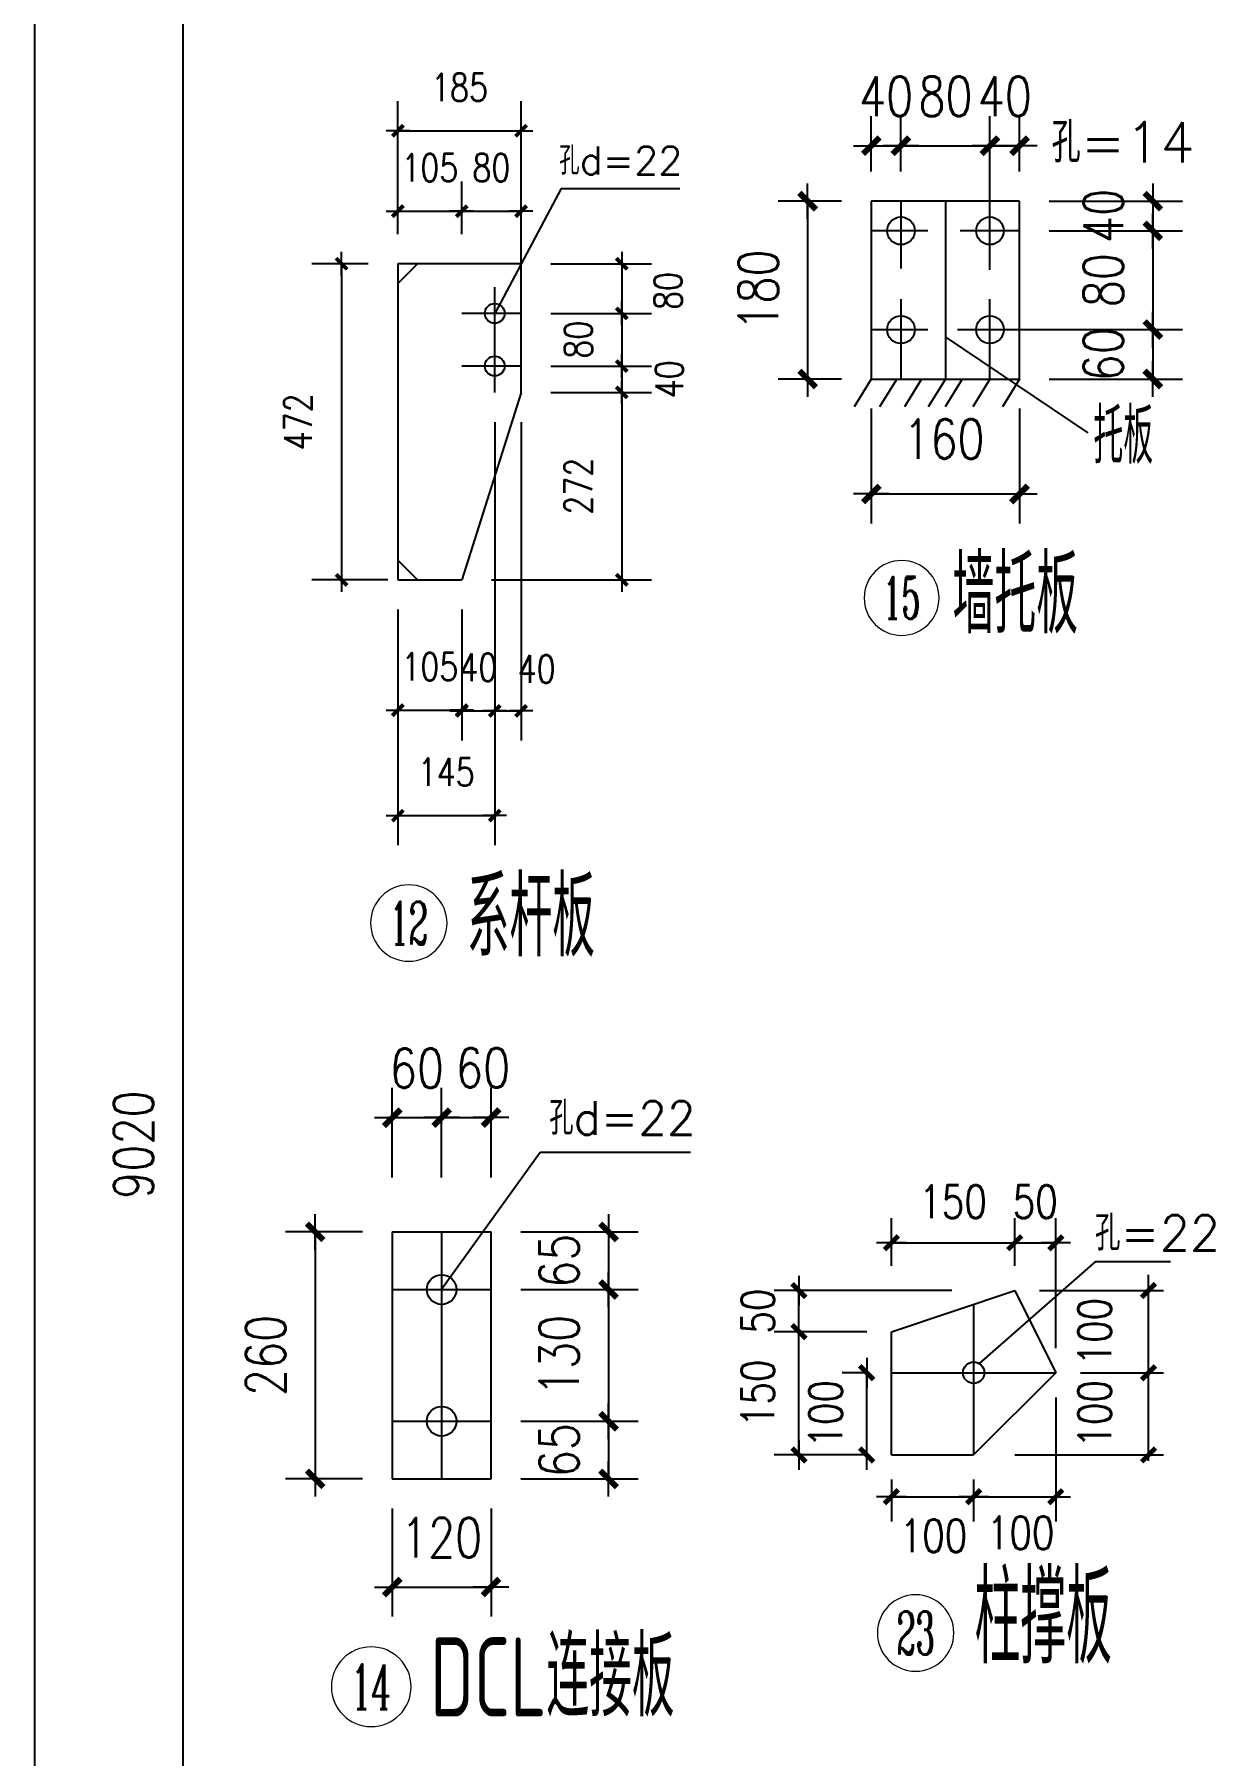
# Model space of a CAD drawing. Header units: millimetres. Extents: x 1471994 to 4527627, y -5186613 to -1927582.
# Drawn here: x 1486912 to 1490497, y -1990805 to -1985578 of the extents above; entities that cross this region are included whole.
import ezdxf
from ezdxf.enums import TextEntityAlignment as Align

# ---------------------------------------------------------------- set-up
doc = ezdxf.new("R2010")
doc.units = ezdxf.units.MM
doc.header["$LTSCALE"] = 1000
doc.header["$PDMODE"] = 34
doc.linetypes.add('CENTER', pattern=[50.8, 31.75, -6.35, 6.35, -6.35])
doc.layers.add('轴线层', color=1, linetype='CENTER', lineweight=15)
doc.layers.add('钢架', color=7, linetype='Continuous', lineweight=25)
doc.styles.add('COMPLEX', font='COMPLEX')
doc.styles.add('DIM_FONT', font='simplex.shx', dxfattribs={"width": 0.8, "bigfont": 'hztxt.shx'})
doc.styles.add('hz', font='gbenor.shx', dxfattribs={"width": 0.75, "height": 100, "bigfont": 'gbcbig.shx'})
doc.styles.get("Standard").update_dxf_attribs({"font": 'txt', "bigfont": 'gbcbig.shx'})
doc.dimstyles.new('WGH(1)', dxfattribs={"dimscale": 1.2, "dimtxt": 100, "dimasz": 0.5, "dimexe": 75, "dimexo": 75, "dimgap": 75, "dimtad": 1, "dimdec": 0, "dimzin": 0, "dimdsep": 46, "dimtxsty": 'DIM_FONT', "dimblk1": '_DIMX', "dimblk2": '_DIMX', "dimsah": 1, "dimcen": 0.09, "dimclrd": 3, "dimclre": 3, "dimclrt": 7, "dimadec": 0, "dimazin": 0, "dimtfac": 1, "dimtdec": 0, "dimtix": 1, "dimtmove": 2, "dimatfit": 3, "dimldrblk": '_DIMX', "dimfxl": 1, "dimtolj": 1, "dimtzin": 0, "dimarcsym": 0})
doc.dimstyles.new('WGH(2)', dxfattribs={"dimscale": 1.2, "dimtxt": 100, "dimasz": 0.5, "dimexe": 75, "dimexo": 75, "dimgap": 75, "dimtad": 1, "dimdec": 0, "dimlfac": 0.5, "dimzin": 0, "dimdsep": 46, "dimtxsty": 'DIM_FONT', "dimblk1": '_DIMX', "dimblk2": '_DIMX', "dimsah": 1, "dimcen": 0.09, "dimclrd": 3, "dimclre": 3, "dimclrt": 7, "dimadec": 0, "dimazin": 0, "dimtfac": 1, "dimtdec": 0, "dimtix": 1, "dimtmove": 2, "dimatfit": 3, "dimldrblk": '_DIMX', "dimfxl": 1, "dimtolj": 1, "dimtzin": 0, "dimarcsym": 0})
doc.dimstyles.new('WGH(3)', dxfattribs={"dimscale": 1.2, "dimtxt": 100, "dimasz": 0.3, "dimexe": 75, "dimexo": 75, "dimgap": 75, "dimtad": 1, "dimdec": 0, "dimlfac": 0.333333, "dimzin": 0, "dimdsep": 46, "dimtxsty": 'DIM_FONT', "dimblk1": '_DIMX', "dimblk2": '_DIMX', "dimsah": 1, "dimcen": 0.09, "dimclrd": 3, "dimclre": 3, "dimclrt": 7, "dimazin": 0, "dimtfac": 1, "dimtdec": 0, "dimtix": 1, "dimtmove": 2, "dimatfit": 3, "dimldrblk": '_DIMX', "dimfxl": 1, "dimtolj": 1, "dimtzin": 0, "dimarcsym": 0})

# ---------------------------------------------------------------- blocks, each defined once
blk = doc.blocks.new('_DIMX')
blk.add_line((-150, 0), (150, 0))
at = {"const_width": 50}
blk.add_lwpolyline([(-70, -70), (70, 70)], dxfattribs=at)
blk = doc.blocks.new('*D1309')
at = {"color": 3, "lineweight": -2}
for p, q in [((1487001.9, -1984439.5), (1487452.7, -1984439.5)), ((1487362.7, -1984440.1), (1487362.7, -1993459.3)), ((1487001.9, -1993459.9), (1487452.7, -1993459.9))]:
    blk.add_line(p, q, dxfattribs=at)
at = {"layer": 'Defpoints', "color": 0}
for p in [(1486911.9, -1984439.5), (1486911.9, -1993459.9), (1487362.7, -1993459.9)]:
    blk.add_point(p, dxfattribs=at)
at = {"color": 3, "lineweight": -2, "xscale": 0.6, "yscale": 0.6, "zscale": 0.6}
for p, rotation in [((1487362.7, -1984439.5), 90), ((1487362.7, -1993459.9), 270)]:
    blk.add_blockref('_DIMX', p, dxfattribs=dict(at, rotation=rotation))
at = {"color": 7, "insert": (1487212.7, -1988949.7), "char_height": 120, "attachment_point": 5, "rotation": 90, "style": 'DIM_FONT'}
blk.add_mtext('\\A1;9020', dxfattribs=at)
blk = doc.blocks.new('轴线标号')
at = {"lineweight": 13}
blk.add_circle((0, 0), 0.5, dxfattribs=at)
at = {"layer": '钢架', "lineweight": 13, "style": 'COMPLEX', "width": 1.041667}
blk.add_attdef('A', text='', height=0.56, dxfattribs=at).set_placement((-0.25, -0.28), (0.25, -0.28), align=Align.FIT)
blk = doc.blocks.new('*D1334')
at = {"color": 3, "lineweight": -2}
for p, q in [((1489362.4, -1986084.8), (1489169.2, -1986084.8)), ((1489259.2, -1986085.1), (1489259.2, -1986624.4)), ((1489362.4, -1986624.8), (1489169.2, -1986624.8))]:
    blk.add_line(p, q, dxfattribs=at)
at = {"layer": 'Defpoints', "color": 0}
for p in [(1489452.4, -1986084.8), (1489259.2, -1986624.8), (1489452.4, -1986624.8)]:
    blk.add_point(p, dxfattribs=at)
at = {"color": 3, "lineweight": -2, "xscale": 0.36, "yscale": 0.36, "zscale": 0.36}
for p, rotation in [((1489259.2, -1986084.8), 90), ((1489259.2, -1986624.8), 270)]:
    blk.add_blockref('_DIMX', p, dxfattribs=dict(at, rotation=rotation))
at = {"color": 7, "insert": (1489109.2, -1986354.8), "char_height": 120, "attachment_point": 5, "rotation": 90, "style": 'DIM_FONT'}
blk.add_mtext('\\A1;180', dxfattribs=at)
blk = doc.blocks.new('*D1335')
at = {"color": 3, "lineweight": -2}
for p, q in [((1489992.4, -1986084.8), (1490397, -1986084.8)), ((1490307, -1986084.4), (1490307, -1986084.1)), ((1490307, -1986084.8), (1490307, -1986174.8)), ((1489992.4, -1986174.8), (1490397, -1986174.8)), ((1490307, -1986175.1), (1490307, -1986175.5))]:
    blk.add_line(p, q, dxfattribs=at)
at = {"layer": 'Defpoints', "color": 0}
for p in [(1489902.4, -1986084.8), (1489902.4, -1986174.8), (1490307, -1986174.8)]:
    blk.add_point(p, dxfattribs=at)
at = {"color": 3, "lineweight": -2, "xscale": 0.36, "yscale": 0.36, "zscale": 0.36}
for p, rotation in [((1490307, -1986084.8), 270), ((1490307, -1986174.8), 90)]:
    blk.add_blockref('_DIMX', p, dxfattribs=dict(at, rotation=rotation))
at = {"color": 7, "insert": (1490157, -1986129.8), "char_height": 120, "attachment_point": 5, "rotation": 90, "style": 'DIM_FONT'}
blk.add_mtext('\\A1;40', dxfattribs=at)
blk = doc.blocks.new('*D1336')
at = {"color": 3, "lineweight": -2}
for p, q in [((1489992.4, -1986174.8), (1490397, -1986174.8)), ((1490307, -1986174.4), (1490307, -1986174.1)), ((1490307, -1986174.8), (1490307, -1986474.8)), ((1489714.3, -1986474.8), (1490397, -1986474.8)), ((1490307, -1986475.1), (1490307, -1986475.5))]:
    blk.add_line(p, q, dxfattribs=at)
at = {"layer": 'Defpoints', "color": 0}
for p in [(1489902.4, -1986174.8), (1489624.3, -1986474.8), (1490307, -1986474.8)]:
    blk.add_point(p, dxfattribs=at)
at = {"color": 3, "lineweight": -2, "xscale": 0.36, "yscale": 0.36, "zscale": 0.36}
for p, rotation in [((1490307, -1986174.8), 270), ((1490307, -1986474.8), 90)]:
    blk.add_blockref('_DIMX', p, dxfattribs=dict(at, rotation=rotation))
at = {"color": 7, "insert": (1490157, -1986324.8), "char_height": 120, "attachment_point": 5, "rotation": 90, "style": 'DIM_FONT'}
blk.add_mtext('\\A1;80', dxfattribs=at)
blk = doc.blocks.new('*D1337')
at = {"color": 3, "lineweight": -2}
for p, q in [((1489714.3, -1986474.8), (1490397, -1986474.8)), ((1490307, -1986474.4), (1490307, -1986474.1)), ((1490307, -1986474.8), (1490307, -1986624.8)), ((1489992.4, -1986624.8), (1490397, -1986624.8)), ((1490307, -1986625.1), (1490307, -1986625.5))]:
    blk.add_line(p, q, dxfattribs=at)
at = {"layer": 'Defpoints', "color": 0}
for p in [(1489624.3, -1986474.8), (1489902.4, -1986624.8), (1490307, -1986624.8)]:
    blk.add_point(p, dxfattribs=at)
at = {"color": 3, "lineweight": -2, "xscale": 0.36, "yscale": 0.36, "zscale": 0.36}
for p, rotation in [((1490307, -1986474.8), 270), ((1490307, -1986624.8), 90)]:
    blk.add_blockref('_DIMX', p, dxfattribs=dict(at, rotation=rotation))
at = {"color": 7, "insert": (1490157, -1986549.8), "char_height": 120, "attachment_point": 5, "rotation": 90, "style": 'DIM_FONT'}
blk.add_mtext('\\A1;60', dxfattribs=at)
blk = doc.blocks.new('*D1338')
at = {"color": 3, "lineweight": -2}
for p, q in [((1489452.4, -1985994.8), (1489452.4, -1985826.3)), ((1489542.4, -1985994.8), (1489542.4, -1985826.3)), ((1489452.1, -1985916.3), (1489451.7, -1985916.3)), ((1489452.4, -1985916.3), (1489542.4, -1985916.3)), ((1489542.8, -1985916.3), (1489543.1, -1985916.3))]:
    blk.add_line(p, q, dxfattribs=at)
at = {"layer": 'Defpoints', "color": 0}
for p in [(1489542.4, -1985916.3), (1489452.4, -1986084.8), (1489542.4, -1986084.8)]:
    blk.add_point(p, dxfattribs=at)
at = {"color": 3, "lineweight": -2, "xscale": 0.36, "yscale": 0.36, "zscale": 0.36}
blk.add_blockref('_DIMX', (1489452.4, -1985916.3), dxfattribs=at)
at = {"color": 3, "lineweight": -2, "xscale": 0.36, "yscale": 0.36, "zscale": 0.36, "rotation": 180}
blk.add_blockref('_DIMX', (1489542.4, -1985916.3), dxfattribs=at)
at = {"color": 7, "insert": (1489497.4, -1985766.3), "char_height": 120, "attachment_point": 5, "style": 'DIM_FONT'}
blk.add_mtext('\\A1;40', dxfattribs=at)
blk = doc.blocks.new('*D1339')
at = {"color": 3, "lineweight": -2}
for p, q in [((1489542.4, -1985994.8), (1489542.4, -1985826.3)), ((1489812.4, -1986292.8), (1489812.4, -1985826.3)), ((1489542.1, -1985916.3), (1489541.7, -1985916.3)), ((1489542.4, -1985916.3), (1489812.4, -1985916.3)), ((1489812.8, -1985916.3), (1489813.1, -1985916.3))]:
    blk.add_line(p, q, dxfattribs=at)
at = {"layer": 'Defpoints', "color": 0}
for p in [(1489812.4, -1985916.3), (1489542.4, -1986084.8), (1489812.4, -1986382.8)]:
    blk.add_point(p, dxfattribs=at)
at = {"color": 3, "lineweight": -2, "xscale": 0.36, "yscale": 0.36, "zscale": 0.36}
blk.add_blockref('_DIMX', (1489542.4, -1985916.3), dxfattribs=at)
at = {"color": 3, "lineweight": -2, "xscale": 0.36, "yscale": 0.36, "zscale": 0.36, "rotation": 180}
blk.add_blockref('_DIMX', (1489812.4, -1985916.3), dxfattribs=at)
at = {"color": 7, "insert": (1489677.4, -1985766.3), "char_height": 120, "attachment_point": 5, "style": 'DIM_FONT'}
blk.add_mtext('\\A1;80', dxfattribs=at)
blk = doc.blocks.new('*D1340')
at = {"color": 3, "lineweight": -2}
for p, q in [((1489812.4, -1986292.8), (1489812.4, -1985826.3)), ((1489902.4, -1985994.8), (1489902.4, -1985826.3)), ((1489812.1, -1985916.3), (1489811.7, -1985916.3)), ((1489812.4, -1985916.3), (1489902.4, -1985916.3)), ((1489902.8, -1985916.3), (1489903.1, -1985916.3))]:
    blk.add_line(p, q, dxfattribs=at)
at = {"layer": 'Defpoints', "color": 0}
for p in [(1489902.4, -1985916.3), (1489902.4, -1986084.8), (1489812.4, -1986382.8)]:
    blk.add_point(p, dxfattribs=at)
at = {"color": 3, "lineweight": -2, "xscale": 0.36, "yscale": 0.36, "zscale": 0.36}
blk.add_blockref('_DIMX', (1489812.4, -1985916.3), dxfattribs=at)
at = {"color": 3, "lineweight": -2, "xscale": 0.36, "yscale": 0.36, "zscale": 0.36, "rotation": 180}
blk.add_blockref('_DIMX', (1489902.4, -1985916.3), dxfattribs=at)
at = {"color": 7, "insert": (1489857.4, -1985766.3), "char_height": 120, "attachment_point": 5, "style": 'DIM_FONT'}
blk.add_mtext('\\A1;40', dxfattribs=at)
blk = doc.blocks.new('*D1273')
at = {"color": 3, "lineweight": -2}
for p, q in [((1489452.4, -1986714.8), (1489452.4, -1987063.9)), ((1489902.4, -1986714.8), (1489902.4, -1987063.9)), ((1489452.8, -1986973.9), (1489902.1, -1986973.9))]:
    blk.add_line(p, q, dxfattribs=at)
at = {"layer": 'Defpoints', "color": 0}
for p in [(1489452.4, -1986624.8), (1489902.4, -1986624.8), (1489902.4, -1986973.9)]:
    blk.add_point(p, dxfattribs=at)
at = {"color": 3, "lineweight": -2, "xscale": 0.36, "yscale": 0.36, "zscale": 0.36, "rotation": 180}
blk.add_blockref('_DIMX', (1489452.4, -1986973.9), dxfattribs=at)
at = {"color": 3, "lineweight": -2, "xscale": 0.36, "yscale": 0.36, "zscale": 0.36}
blk.add_blockref('_DIMX', (1489902.4, -1986973.9), dxfattribs=at)
at = {"color": 7, "insert": (1489672.8, -1986806.9), "char_height": 120, "attachment_point": 5, "style": 'DIM_FONT'}
blk.add_mtext('\\A1;160', dxfattribs=at)
blk = doc.blocks.new('*D1276')
at = {"color": 3, "lineweight": -2}
for p, q in [((1487908.1, -1989214.8), (1487674, -1989214.8)), ((1487764, -1989215.2), (1487764, -1989964.5)), ((1487908.1, -1989964.8), (1487674, -1989964.8))]:
    blk.add_line(p, q, dxfattribs=at)
at = {"layer": 'Defpoints', "color": 0}
for p in [(1487998.1, -1989214.8), (1487764, -1989964.8), (1487998.1, -1989964.8)]:
    blk.add_point(p, dxfattribs=at)
at = {"color": 3, "lineweight": -2, "xscale": 0.36, "yscale": 0.36, "zscale": 0.36}
for p, rotation in [((1487764, -1989214.8), 90), ((1487764, -1989964.8), 270)]:
    blk.add_blockref('_DIMX', p, dxfattribs=dict(at, rotation=rotation))
at = {"color": 7, "insert": (1487614, -1989589.8), "char_height": 120, "attachment_point": 5, "rotation": 90, "style": 'DIM_FONT'}
blk.add_mtext('\\A1;260', dxfattribs=at)
blk = doc.blocks.new('*D1277')
at = {"color": 3, "lineweight": -2}
for p, q in [((1487998.1, -1989049.8), (1487998.1, -1988777.8)), ((1488148.1, -1989049.8), (1488148.1, -1988777.8)), ((1487997.7, -1988867.8), (1487997.4, -1988867.8)), ((1487998.1, -1988867.8), (1488148.1, -1988867.8)), ((1488148.5, -1988867.8), (1488148.8, -1988867.8))]:
    blk.add_line(p, q, dxfattribs=at)
at = {"layer": 'Defpoints', "color": 0}
for p in [(1488148.1, -1988867.8), (1487998.1, -1989139.8), (1488148.1, -1989139.8)]:
    blk.add_point(p, dxfattribs=at)
at = {"color": 3, "lineweight": -2, "xscale": 0.36, "yscale": 0.36, "zscale": 0.36}
blk.add_blockref('_DIMX', (1487998.1, -1988867.8), dxfattribs=at)
at = {"color": 3, "lineweight": -2, "xscale": 0.36, "yscale": 0.36, "zscale": 0.36, "rotation": 180}
blk.add_blockref('_DIMX', (1488148.1, -1988867.8), dxfattribs=at)
at = {"color": 7, "insert": (1488073.1, -1988717.8), "char_height": 120, "attachment_point": 5, "style": 'DIM_FONT'}
blk.add_mtext('\\A1;60', dxfattribs=at)
blk = doc.blocks.new('*D1278')
at = {"color": 3, "lineweight": -2}
for p, q in [((1488148.1, -1989049.8), (1488148.1, -1988777.8)), ((1488298.1, -1989049.8), (1488298.1, -1988777.8)), ((1488147.7, -1988867.8), (1488147.4, -1988867.8)), ((1488148.1, -1988867.8), (1488298.1, -1988867.8)), ((1488298.5, -1988867.8), (1488298.8, -1988867.8))]:
    blk.add_line(p, q, dxfattribs=at)
at = {"layer": 'Defpoints', "color": 0}
for p in [(1488298.1, -1988867.8), (1488148.1, -1989139.8), (1488298.1, -1989139.8)]:
    blk.add_point(p, dxfattribs=at)
at = {"color": 3, "lineweight": -2, "xscale": 0.36, "yscale": 0.36, "zscale": 0.36}
blk.add_blockref('_DIMX', (1488148.1, -1988867.8), dxfattribs=at)
at = {"color": 3, "lineweight": -2, "xscale": 0.36, "yscale": 0.36, "zscale": 0.36, "rotation": 180}
blk.add_blockref('_DIMX', (1488298.1, -1988867.8), dxfattribs=at)
at = {"color": 7, "insert": (1488273.7, -1988716.6), "char_height": 120, "attachment_point": 5, "style": 'DIM_FONT'}
blk.add_mtext('\\A1;60', dxfattribs=at)
blk = doc.blocks.new('*D1343')
at = {"color": 3, "lineweight": -2}
for p, q in [((1487998.1, -1990054.8), (1487998.1, -1990383.2)), ((1488298.1, -1990054.8), (1488298.1, -1990383.2)), ((1487997.7, -1990293.2), (1487997.4, -1990293.2)), ((1487998.1, -1990293.2), (1488298.1, -1990293.2)), ((1488298.5, -1990293.2), (1488298.8, -1990293.2))]:
    blk.add_line(p, q, dxfattribs=at)
at = {"layer": 'Defpoints', "color": 0}
for p in [(1487998.1, -1989964.8), (1488298.1, -1989964.8), (1488298.1, -1990293.2)]:
    blk.add_point(p, dxfattribs=at)
at = {"color": 3, "lineweight": -2, "xscale": 0.36, "yscale": 0.36, "zscale": 0.36}
blk.add_blockref('_DIMX', (1487998.1, -1990293.2), dxfattribs=at)
at = {"color": 3, "lineweight": -2, "xscale": 0.36, "yscale": 0.36, "zscale": 0.36, "rotation": 180}
blk.add_blockref('_DIMX', (1488298.1, -1990293.2), dxfattribs=at)
at = {"color": 7, "insert": (1488148.1, -1990143.2), "char_height": 120, "attachment_point": 5, "style": 'DIM_FONT'}
blk.add_mtext('\\A1;120', dxfattribs=at)
blk = doc.blocks.new('*D1279')
at = {"color": 3, "lineweight": -2}
for p, q in [((1488388.1, -1989214.8), (1488744.7, -1989214.8)), ((1488654.7, -1989214.5), (1488654.7, -1989214.1)), ((1488654.7, -1989214.8), (1488654.7, -1989389.8)), ((1488388.1, -1989389.8), (1488744.7, -1989389.8)), ((1488654.7, -1989390.2), (1488654.7, -1989390.5))]:
    blk.add_line(p, q, dxfattribs=at)
at = {"layer": 'Defpoints', "color": 0}
for p in [(1488298.1, -1989214.8), (1488298.1, -1989389.8), (1488654.7, -1989389.8)]:
    blk.add_point(p, dxfattribs=at)
at = {"color": 3, "lineweight": -2, "xscale": 0.36, "yscale": 0.36, "zscale": 0.36}
for p, rotation in [((1488654.7, -1989214.8), 270), ((1488654.7, -1989389.8), 90)]:
    blk.add_blockref('_DIMX', p, dxfattribs=dict(at, rotation=rotation))
at = {"color": 7, "insert": (1488504.7, -1989302.3), "char_height": 120, "attachment_point": 5, "rotation": 90, "style": 'DIM_FONT'}
blk.add_mtext('\\A1;65', dxfattribs=at)
blk = doc.blocks.new('*D1344')
at = {"color": 3, "lineweight": -2}
for p, q in [((1488388.1, -1989389.8), (1488744.7, -1989389.8)), ((1488654.7, -1989389.5), (1488654.7, -1989389.1)), ((1488654.7, -1989389.8), (1488654.7, -1989789.8)), ((1488388.1, -1989789.8), (1488744.7, -1989789.8)), ((1488654.7, -1989790.2), (1488654.7, -1989790.5))]:
    blk.add_line(p, q, dxfattribs=at)
at = {"layer": 'Defpoints', "color": 0}
for p in [(1488298.1, -1989389.8), (1488298.1, -1989789.8), (1488654.7, -1989789.8)]:
    blk.add_point(p, dxfattribs=at)
at = {"color": 3, "lineweight": -2, "xscale": 0.36, "yscale": 0.36, "zscale": 0.36}
for p, rotation in [((1488654.7, -1989389.8), 270), ((1488654.7, -1989789.8), 90)]:
    blk.add_blockref('_DIMX', p, dxfattribs=dict(at, rotation=rotation))
at = {"color": 7, "insert": (1488504.7, -1989589.8), "char_height": 120, "attachment_point": 5, "rotation": 90, "style": 'DIM_FONT'}
blk.add_mtext('\\A1;130', dxfattribs=at)
blk = doc.blocks.new('*D1345')
at = {"color": 3, "lineweight": -2}
for p, q in [((1488388.1, -1989789.8), (1488744.7, -1989789.8)), ((1488654.7, -1989789.5), (1488654.7, -1989789.1)), ((1488654.7, -1989789.8), (1488654.7, -1989964.8)), ((1488388.1, -1989964.8), (1488744.7, -1989964.8)), ((1488654.7, -1989965.2), (1488654.7, -1989965.5))]:
    blk.add_line(p, q, dxfattribs=at)
at = {"layer": 'Defpoints', "color": 0}
for p in [(1488298.1, -1989789.8), (1488298.1, -1989964.8), (1488654.7, -1989964.8)]:
    blk.add_point(p, dxfattribs=at)
at = {"color": 3, "lineweight": -2, "xscale": 0.36, "yscale": 0.36, "zscale": 0.36}
for p, rotation in [((1488654.7, -1989789.8), 270), ((1488654.7, -1989964.8), 90)]:
    blk.add_blockref('_DIMX', p, dxfattribs=dict(at, rotation=rotation))
at = {"color": 7, "insert": (1488504.7, -1989877.3), "char_height": 120, "attachment_point": 5, "rotation": 90, "style": 'DIM_FONT'}
blk.add_mtext('\\A1;65', dxfattribs=at)
blk = doc.blocks.new('*D1280')
at = {"color": 3, "lineweight": -2}
for p, q in [((1487925.2, -1986274.9), (1487754.4, -1986274.9)), ((1487844.4, -1986275.1), (1487844.4, -1987234.7)), ((1487985.2, -1987234.9), (1487754.4, -1987234.9))]:
    blk.add_line(p, q, dxfattribs=at)
at = {"layer": 'Defpoints', "color": 0}
for p in [(1488015.2, -1986274.9), (1487844.4, -1987234.9), (1488075.2, -1987234.9)]:
    blk.add_point(p, dxfattribs=at)
at = {"color": 3, "lineweight": -2, "xscale": 0.24, "yscale": 0.24, "zscale": 0.24}
for p, rotation in [((1487844.4, -1986274.9), 90), ((1487844.4, -1987234.9), 270)]:
    blk.add_blockref('_DIMX', p, dxfattribs=dict(at, rotation=rotation))
at = {"color": 7, "insert": (1487712.4, -1986754.9), "char_height": 84, "attachment_point": 5, "rotation": 90, "style": 'DIM_FONT'}
blk.add_mtext('\\A1;472', dxfattribs=at)
blk = doc.blocks.new('*D1360')
at = {"color": 3, "lineweight": -2}
for p, q in [((1488015.2, -1986184.9), (1488015.2, -1986025.2)), ((1488209.2, -1986184.9), (1488209.2, -1986025.2)), ((1488015, -1986115.2), (1488014.7, -1986115.2)), ((1488015.2, -1986115.2), (1488209.2, -1986115.2)), ((1488209.4, -1986115.2), (1488209.7, -1986115.2))]:
    blk.add_line(p, q, dxfattribs=at)
at = {"layer": 'Defpoints', "color": 0}
for p in [(1488209.2, -1986115.2), (1488015.2, -1986274.9), (1488209.2, -1986274.9)]:
    blk.add_point(p, dxfattribs=at)
at = {"color": 3, "lineweight": -2, "xscale": 0.24, "yscale": 0.24, "zscale": 0.24}
blk.add_blockref('_DIMX', (1488015.2, -1986115.2), dxfattribs=at)
at = {"color": 3, "lineweight": -2, "xscale": 0.24, "yscale": 0.24, "zscale": 0.24, "rotation": 180}
blk.add_blockref('_DIMX', (1488209.2, -1986115.2), dxfattribs=at)
at = {"color": 7, "insert": (1488112.2, -1985983.2), "char_height": 84, "attachment_point": 5, "style": 'DIM_FONT'}
blk.add_mtext('\\A1;105', dxfattribs=at)
blk = doc.blocks.new('*D1361')
at = {"color": 3, "lineweight": -2}
for p, q in [((1488209.2, -1986056.9), (1488209.2, -1986025.2)), ((1488389.2, -1986184.9), (1488389.2, -1986025.2)), ((1488209, -1986115.2), (1488208.7, -1986115.2)), ((1488209.2, -1986115.2), (1488389.2, -1986115.2)), ((1488389.4, -1986115.2), (1488389.7, -1986115.2))]:
    blk.add_line(p, q, dxfattribs=at)
at = {"layer": 'Defpoints', "color": 0}
for p in [(1488389.2, -1986115.2), (1488209.2, -1986146.9), (1488389.2, -1986274.9)]:
    blk.add_point(p, dxfattribs=at)
at = {"color": 3, "lineweight": -2, "xscale": 0.24, "yscale": 0.24, "zscale": 0.24}
blk.add_blockref('_DIMX', (1488209.2, -1986115.2), dxfattribs=at)
at = {"color": 3, "lineweight": -2, "xscale": 0.24, "yscale": 0.24, "zscale": 0.24, "rotation": 180}
blk.add_blockref('_DIMX', (1488389.2, -1986115.2), dxfattribs=at)
at = {"color": 7, "insert": (1488299.2, -1985983.2), "char_height": 84, "attachment_point": 5, "style": 'DIM_FONT'}
blk.add_mtext('\\A1;80', dxfattribs=at)
blk = doc.blocks.new('*D1281')
at = {"color": 3, "lineweight": -2}
for p, q in [((1488015.2, -1987324.9), (1488015.2, -1987720.4)), ((1488209.2, -1987324.9), (1488209.2, -1987720.4)), ((1488015, -1987630.4), (1488014.7, -1987630.4)), ((1488015.2, -1987630.4), (1488209.2, -1987630.4)), ((1488209.4, -1987630.4), (1488209.7, -1987630.4))]:
    blk.add_line(p, q, dxfattribs=at)
at = {"layer": 'Defpoints', "color": 0}
for p in [(1488015.2, -1987234.9), (1488209.2, -1987234.9), (1488209.2, -1987630.4)]:
    blk.add_point(p, dxfattribs=at)
at = {"color": 3, "lineweight": -2, "xscale": 0.24, "yscale": 0.24, "zscale": 0.24}
blk.add_blockref('_DIMX', (1488015.2, -1987630.4), dxfattribs=at)
at = {"color": 3, "lineweight": -2, "xscale": 0.24, "yscale": 0.24, "zscale": 0.24, "rotation": 180}
blk.add_blockref('_DIMX', (1488209.2, -1987630.4), dxfattribs=at)
at = {"color": 7, "insert": (1488112.2, -1987498.4), "char_height": 84, "attachment_point": 5, "style": 'DIM_FONT'}
blk.add_mtext('\\A1;105', dxfattribs=at)
blk = doc.blocks.new('*D1362')
at = {"color": 3, "lineweight": -2}
for p, q in [((1488309.2, -1986755.5), (1488309.2, -1987722.6)), ((1488209.2, -1987452.9), (1488209.2, -1987722.6)), ((1488209, -1987632.6), (1488208.7, -1987632.6)), ((1488209.2, -1987632.6), (1488309.2, -1987632.6)), ((1488309.4, -1987632.6), (1488309.7, -1987632.6))]:
    blk.add_line(p, q, dxfattribs=at)
at = {"layer": 'Defpoints', "color": 0}
for p in [(1488309.2, -1986665.5), (1488209.2, -1987362.9), (1488309.2, -1987632.6)]:
    blk.add_point(p, dxfattribs=at)
at = {"color": 3, "lineweight": -2, "xscale": 0.24, "yscale": 0.24, "zscale": 0.24}
blk.add_blockref('_DIMX', (1488209.2, -1987632.6), dxfattribs=at)
at = {"color": 3, "lineweight": -2, "xscale": 0.24, "yscale": 0.24, "zscale": 0.24, "rotation": 180}
blk.add_blockref('_DIMX', (1488309.2, -1987632.6), dxfattribs=at)
at = {"color": 7, "insert": (1488259.2, -1987500.6), "char_height": 84, "attachment_point": 5, "style": 'DIM_FONT'}
blk.add_mtext('\\A1;40', dxfattribs=at)
blk = doc.blocks.new('*D1363')
at = {"color": 3, "lineweight": -2}
for p, q in [((1488309.2, -1986755.5), (1488309.2, -1987722.6)), ((1488389.2, -1986755.5), (1488389.2, -1987722.6)), ((1488309, -1987632.6), (1488308.7, -1987632.6)), ((1488309.2, -1987632.6), (1488389.2, -1987632.6)), ((1488389.4, -1987632.6), (1488389.7, -1987632.6))]:
    blk.add_line(p, q, dxfattribs=at)
at = {"layer": 'Defpoints', "color": 0}
for p in [(1488309.2, -1986665.5), (1488389.2, -1986665.5), (1488389.2, -1987632.6)]:
    blk.add_point(p, dxfattribs=at)
at = {"color": 3, "lineweight": -2, "xscale": 0.24, "yscale": 0.24, "zscale": 0.24}
blk.add_blockref('_DIMX', (1488309.2, -1987632.6), dxfattribs=at)
at = {"color": 3, "lineweight": -2, "xscale": 0.24, "yscale": 0.24, "zscale": 0.24, "rotation": 180}
blk.add_blockref('_DIMX', (1488389.2, -1987632.6), dxfattribs=at)
at = {"color": 7, "insert": (1488436.3, -1987505.1), "char_height": 84, "attachment_point": 5, "style": 'DIM_FONT'}
blk.add_mtext('\\A1;40', dxfattribs=at)
blk = doc.blocks.new('*D1364')
at = {"color": 3, "lineweight": -2}
for p, q in [((1488479.2, -1986274.9), (1488785, -1986274.9)), ((1488695, -1986274.7), (1488695, -1986274.4)), ((1488695, -1986274.9), (1488695, -1986425.5)), ((1488479.2, -1986425.5), (1488785, -1986425.5)), ((1488695, -1986425.7), (1488695, -1986426))]:
    blk.add_line(p, q, dxfattribs=at)
at = {"layer": 'Defpoints', "color": 0}
for p in [(1488389.2, -1986274.9), (1488389.2, -1986425.5), (1488695, -1986425.5)]:
    blk.add_point(p, dxfattribs=at)
at = {"color": 3, "lineweight": -2, "xscale": 0.24, "yscale": 0.24, "zscale": 0.24}
for p, rotation in [((1488695, -1986274.9), 270), ((1488695, -1986425.5), 90)]:
    blk.add_blockref('_DIMX', p, dxfattribs=dict(at, rotation=rotation))
at = {"color": 7, "insert": (1488835.6, -1986357.1), "char_height": 84, "attachment_point": 5, "rotation": 90, "style": 'DIM_FONT'}
blk.add_mtext('\\A1;80', dxfattribs=at)
blk = doc.blocks.new('*D1365')
at = {"color": 3, "lineweight": -2}
for p, q in [((1488479.2, -1986425.5), (1488785, -1986425.5)), ((1488695, -1986425.2), (1488695, -1986425)), ((1488695, -1986425.5), (1488695, -1986585.5)), ((1488479.2, -1986585.5), (1488785, -1986585.5)), ((1488695, -1986585.7), (1488695, -1986586))]:
    blk.add_line(p, q, dxfattribs=at)
at = {"layer": 'Defpoints', "color": 0}
for p in [(1488389.2, -1986425.5), (1488389.2, -1986585.5), (1488695, -1986585.5)]:
    blk.add_point(p, dxfattribs=at)
at = {"color": 3, "lineweight": -2, "xscale": 0.24, "yscale": 0.24, "zscale": 0.24}
for p, rotation in [((1488695, -1986425.5), 270), ((1488695, -1986585.5), 90)]:
    blk.add_blockref('_DIMX', p, dxfattribs=dict(at, rotation=rotation))
at = {"color": 7, "insert": (1488563, -1986505.5), "char_height": 84, "attachment_point": 5, "rotation": 90, "style": 'DIM_FONT'}
blk.add_mtext('\\A1;80', dxfattribs=at)
blk = doc.blocks.new('*D1366')
at = {"color": 3, "lineweight": -2}
for p, q in [((1488479.2, -1986585.5), (1488785, -1986585.5)), ((1488695, -1986585.2), (1488695, -1986585)), ((1488695, -1986585.5), (1488695, -1986665.5)), ((1488479.2, -1986665.5), (1488785, -1986665.5)), ((1488695, -1986665.7), (1488695, -1986666))]:
    blk.add_line(p, q, dxfattribs=at)
at = {"layer": 'Defpoints', "color": 0}
for p in [(1488389.2, -1986585.5), (1488389.2, -1986665.5), (1488695, -1986665.5)]:
    blk.add_point(p, dxfattribs=at)
at = {"color": 3, "lineweight": -2, "xscale": 0.24, "yscale": 0.24, "zscale": 0.24}
for p, rotation in [((1488695, -1986585.5), 270), ((1488695, -1986665.5), 90)]:
    blk.add_blockref('_DIMX', p, dxfattribs=dict(at, rotation=rotation))
at = {"color": 7, "insert": (1488838.8, -1986625.5), "char_height": 84, "attachment_point": 5, "rotation": 90, "style": 'DIM_FONT'}
blk.add_mtext('\\A1;40', dxfattribs=at)
blk = doc.blocks.new('*D1282')
at = {"color": 3, "lineweight": -2}
for p, q in [((1488569.2, -1986665.5), (1488785, -1986665.5)), ((1488695, -1986665.7), (1488695, -1987234.7)), ((1488299.2, -1987234.9), (1488785, -1987234.9))]:
    blk.add_line(p, q, dxfattribs=at)
at = {"layer": 'Defpoints', "color": 0}
for p in [(1488479.2, -1986665.5), (1488209.2, -1987234.9), (1488695, -1987234.9)]:
    blk.add_point(p, dxfattribs=at)
at = {"color": 3, "lineweight": -2, "xscale": 0.24, "yscale": 0.24, "zscale": 0.24}
for p, rotation in [((1488695, -1986665.5), 90), ((1488695, -1987234.9), 270)]:
    blk.add_blockref('_DIMX', p, dxfattribs=dict(at, rotation=rotation))
at = {"color": 7, "insert": (1488563, -1986950.2), "char_height": 84, "attachment_point": 5, "rotation": 90, "style": 'DIM_FONT'}
blk.add_mtext('\\A1;272', dxfattribs=at)
blk = doc.blocks.new('*D1283')
at = {"color": 3, "lineweight": -2}
for p, q in [((1488015.2, -1987414.9), (1488015.2, -1988040.7)), ((1488309.2, -1987414.9), (1488309.2, -1988040.7)), ((1488015, -1987950.7), (1488014.7, -1987950.7)), ((1488015.2, -1987950.7), (1488309.2, -1987950.7)), ((1488309.4, -1987950.7), (1488309.7, -1987950.7))]:
    blk.add_line(p, q, dxfattribs=at)
at = {"layer": 'Defpoints', "color": 0}
for p in [(1488015.2, -1987324.9), (1488309.2, -1987324.9), (1488309.2, -1987950.7)]:
    blk.add_point(p, dxfattribs=at)
at = {"color": 3, "lineweight": -2, "xscale": 0.24, "yscale": 0.24, "zscale": 0.24}
blk.add_blockref('_DIMX', (1488015.2, -1987950.7), dxfattribs=at)
at = {"color": 3, "lineweight": -2, "xscale": 0.24, "yscale": 0.24, "zscale": 0.24, "rotation": 180}
blk.add_blockref('_DIMX', (1488309.2, -1987950.7), dxfattribs=at)
at = {"color": 7, "insert": (1488162.2, -1987818.7), "char_height": 84, "attachment_point": 5, "style": 'DIM_FONT'}
blk.add_mtext('\\A1;145', dxfattribs=at)
blk = doc.blocks.new('*D1284')
at = {"color": 3, "lineweight": -2}
for p, q in [((1488015.2, -1986056.9), (1488015.2, -1985781)), ((1488389.2, -1986504.9), (1488389.2, -1985781)), ((1488015.4, -1985871), (1488389, -1985871))]:
    blk.add_line(p, q, dxfattribs=at)
at = {"layer": 'Defpoints', "color": 0}
for p in [(1488389.2, -1985871), (1488015.2, -1986146.9), (1488389.2, -1986594.9)]:
    blk.add_point(p, dxfattribs=at)
at = {"color": 3, "lineweight": -2, "xscale": 0.24, "yscale": 0.24, "zscale": 0.24, "rotation": 180}
blk.add_blockref('_DIMX', (1488015.2, -1985871), dxfattribs=at)
at = {"color": 3, "lineweight": -2, "xscale": 0.24, "yscale": 0.24, "zscale": 0.24}
blk.add_blockref('_DIMX', (1488389.2, -1985871), dxfattribs=at)
at = {"color": 7, "insert": (1488202.2, -1985739), "char_height": 84, "attachment_point": 5, "style": 'DIM_FONT'}
blk.add_mtext('\\A1;185', dxfattribs=at)

msp = doc.modelspace()

# ---------------------------------------------------------------- linework, layer by layer
for p, q in [((1486911.9, -1983479.9), (1486911.9, -1993459.9)), ((1488510.8, -1986045.8), (1488309.2, -1986425.5)), ((1488510.8, -1986045.8), (1488870.8, -1986045.8)), ((1489452.4, -1986084.8), (1489452.4, -1986624.8)), ((1489902.4, -1986084.8), (1489452.4, -1986084.8)), ((1489542.4, -1986084.8), (1489542.4, -1986289.1)), ((1489677.4, -1986084.8), (1489677.4, -1986624.8)), ((1489812.4, -1986289.1), (1489812.4, -1986084.8)), ((1489902.4, -1986624.8), (1489902.4, -1986084.8)), ((1489624.3, -1986174.8), (1489452.4, -1986174.8)), ((1489902.4, -1986174.8), (1489722.3, -1986174.8)), ((1488015.2, -1986274.9), (1488015.2, -1987234.9)), ((1488209.2, -1986274.9), (1488015.2, -1986274.9)), ((1488015.2, -1986334.9), (1488075.2, -1986274.9)), ((1488389.2, -1986274.9), (1488209.2, -1986274.9)), ((1488309.2, -1986665.5), (1488309.2, -1986345.5)), ((1488389.2, -1986665.5), (1488389.2, -1986345.5)), ((1488389.2, -1986425.5), (1488209.2, -1986425.5)), ((1489542.4, -1986382.8), (1489542.4, -1986624.8)), ((1489812.4, -1986624.8), (1489812.4, -1986382.8)), ((1489452.4, -1986474.8), (1489624.3, -1986474.8)), ((1489722.3, -1986474.8), (1489902.4, -1986474.8)), ((1490110.5, -1986788.7), (1489677.4, -1986497)), ((1488389.2, -1986585.5), (1488209.2, -1986585.5)), ((1489452.4, -1986624.8), (1489400.4, -1986709.6)), ((1489452.4, -1986624.8), (1489902.4, -1986624.8)), ((1489529.7, -1986624.8), (1489477.6, -1986709.6)), ((1489605.1, -1986624.8), (1489553, -1986709.6)), ((1489677.4, -1986624.8), (1489625.4, -1986709.6)), ((1489728.4, -1986624.8), (1489676.4, -1986709.6)), ((1489812.4, -1986624.8), (1489760.4, -1986709.6)), ((1489902.4, -1986624.8), (1489850.4, -1986709.6)), ((1488389.2, -1986665.5), (1488209.2, -1987234.9)), ((1488015.2, -1987174.9), (1488075.2, -1987234.9)), ((1488015.2, -1987234.9), (1488209.2, -1987234.9)), ((1488446.9, -1988974.1), (1488148.1, -1989389.8)), ((1488903.8, -1988974.1), (1488446.9, -1988974.1)), ((1487998.1, -1989214.8), (1487998.1, -1989964.8)), ((1487998.1, -1989214.8), (1488298.1, -1989214.8)), ((1488148.1, -1989214.8), (1488148.1, -1989964.8)), ((1488298.1, -1989964.8), (1488298.1, -1989214.8)), ((1490132.8, -1989304.7), (1489779.4, -1989614.6)), ((1490132.8, -1989304.7), (1490360.7, -1989304.7)), ((1487998.1, -1989389.8), (1488298.1, -1989389.8)), ((1489513.3, -1989517.8), (1489887.7, -1989393)), ((1489887.7, -1989393), (1490012.5, -1989642.6)), ((1489762.9, -1989434.6), (1489762.9, -1989892.2)), ((1489762.9, -1989434.6), (1489762.9, -1989892.2)), ((1489513.3, -1989892.2), (1489513.3, -1989517.8)), ((1489513.3, -1989642.6), (1490012.5, -1989642.6)), ((1490012.5, -1989642.6), (1489762.9, -1989892.2)), ((1487998.1, -1989789.8), (1488298.1, -1989789.8)), ((1487998.1, -1989789.8), (1488298.1, -1989789.8)), ((1487998.1, -1989789.8), (1488298.1, -1989789.8)), ((1489513.3, -1989892.2), (1489762.9, -1989892.2)), ((1487998.1, -1989964.8), (1488298.1, -1989964.8)), ((1487998.1, -1989964.8), (1488298.1, -1989964.8))]:
    msp.add_line(p, q)
at = {"color": 3}
for p, q in [((1489513.3, -1989318.1), (1489513.3, -1989173.1)), ((1489887.7, -1989318.1), (1489887.7, -1989173.1)), ((1489887.7, -1989318.1), (1489887.7, -1989173.1)), ((1490012.5, -1989567.7), (1490012.5, -1989173.1)), ((1489513.6, -1989247.9), (1489887.4, -1989247.9)), ((1489887.4, -1989247.9), (1489887.1, -1989247.9)), ((1489887.7, -1989247.9), (1490012.5, -1989247.9)), ((1490012.8, -1989247.9), (1490013.1, -1989247.9)), ((1490294, -1989719), (1490294, -1989345.2)), ((1489696.6, -1989393), (1489157.8, -1989393)), ((1489232.7, -1989517.8), (1489232.7, -1989393)), ((1489962.6, -1989393), (1490330.1, -1989393)), ((1489438.4, -1989517.8), (1489157.8, -1989517.8)), ((1489438.4, -1989517.8), (1489157.8, -1989517.8)), ((1489232.7, -1989891.9), (1489232.7, -1989518.1)), ((1489232.7, -1989518.1), (1489232.7, -1989518.4)), ((1490294, -1989910.3), (1490294, -1989536.5)), ((1489438.4, -1989642.6), (1489363.5, -1989642.6)), ((1489438.4, -1989642.3), (1489438.4, -1989642)), ((1489438.4, -1989892.2), (1489438.4, -1989642.6)), ((1490087.4, -1989642.6), (1490330.1, -1989642.6)), ((1490087.4, -1989642.6), (1490330.1, -1989642.6)), ((1490012.5, -1989717.4), (1490012.5, -1990093.8)), ((1489438.4, -1989892.2), (1489157.8, -1989892.2)), ((1489438.4, -1989892.2), (1489363.5, -1989892.2)), ((1489438.4, -1989892.5), (1489438.4, -1989892.8)), ((1489887.7, -1989892.2), (1490330.1, -1989892.2)), ((1489513.3, -1989967), (1489513.3, -1990093.8)), ((1489762.9, -1989967), (1489762.9, -1990093.8)), ((1489762.9, -1989967), (1489762.9, -1990093.8)), ((1489513.6, -1990018.9), (1489762.6, -1990018.9)), ((1489763.2, -1990018.9), (1490012.2, -1990018.9))]:
    msp.add_line(p, q, dxfattribs=at)
for centre, radius in [((1489542.4, -1986174.8), 42), ((1489812.4, -1986174.8), 42), ((1488309.2, -1986425.5), 30), ((1489542.4, -1986474.8), 42), ((1489812.4, -1986474.8), 42), ((1488309.2, -1986585.5), 30), ((1488148.1, -1989389.8), 45), ((1489762.9, -1989642.6), 32.4), ((1488148.1, -1989789.8), 45)]:
    msp.add_circle(centre, radius)

# ---------------------------------------------------------------- block references
ref = msp.add_blockref('轴线标号', (1489544.4, -1987289.6), dxfattribs=dict(xscale=-227.453263621137, yscale=227.453263621137, zscale=227.4532636214645))
ref.add_attrib('A', '15', dxfattribs={"layer": '钢架', "lineweight": 13, "height": 127.37, "style": 'COMPLEX', "width": 0.646552}).set_placement((1489487.5, -1987353.2), (1489601.3, -1987353.2), align=Align.FIT)
ref = msp.add_blockref('轴线标号', (1488048.4, -1988277), dxfattribs=dict(xscale=-232.0951669606438, yscale=232.0951669606147, zscale=232.0951669606781))
ref.add_attrib('A', '12', dxfattribs={"layer": '钢架', "lineweight": 13, "height": 129.97, "style": 'COMPLEX', "width": 0.646552}).set_placement((1487990.3, -1988342), (1488106.4, -1988342), align=Align.FIT)
at = {"color": 3, "yscale": 0.2995200000004843, "zscale": 0.29952}
for p, xscale, rotation in [((1489513.3, -1989247.9), 0.299519999884069, 180), ((1490012.5, -1989247.9), 0.299519999884069, 180), ((1489232.7, -1989393), 0.2995200000004843, 270), ((1489232.7, -1989517.8), 0.2995200000004843, 90), ((1489232.7, -1989517.8), 0.2995200000004843, 90), ((1489438.4, -1989642.6), 0.2995200000004843, 270), ((1489232.7, -1989892.2), 0.2995200000004843, 270), ((1489438.4, -1989892.2), 0.2995200000004843, 90), ((1489513.3, -1990018.9), 0.299519999884069, 180), ((1489762.9, -1990018.9), 0.299519999884069, 180)]:
    msp.add_blockref('_DIMX', p, dxfattribs=dict(at, xscale=xscale, rotation=rotation))
at = {"color": 3, "xscale": 0.299519999884069, "yscale": 0.2995200000004843, "zscale": 0.29952}
for p in [(1489887.7, -1989247.9), (1489887.7, -1989247.9), (1490294, -1989393), (1490294, -1989642.6), (1490294, -1989892.2), (1489762.9, -1990018.9), (1490012.5, -1990018.9)]:
    msp.add_blockref('_DIMX', p, dxfattribs=at)
ref = msp.add_blockref('轴线标号', (1489586.8, -1990432.8), dxfattribs=dict(xscale=-232.0951669606147, yscale=232.0951669606147, zscale=232.0951669606781))
ref.add_attrib('A', '23', dxfattribs={"layer": '钢架', "lineweight": 13, "height": 129.97, "style": 'COMPLEX', "width": 0.551471}).set_placement((1489528.8, -1990497.8), (1489644.8, -1990497.8), align=Align.FIT)
ref = msp.add_blockref('轴线标号', (1487934.4, -1990596), dxfattribs=dict(xscale=-242.1862611763645, yscale=242.1862611763645, zscale=242.1862611763598))
ref.add_attrib('A', '14', dxfattribs={"layer": '钢架', "lineweight": 13, "height": 135.62, "style": 'COMPLEX', "width": 0.604839}).set_placement((1487873.9, -1990663.8), (1487995, -1990663.8), align=Align.FIT)

# ---------------------------------------------------------------- texts
at = {"style": 'hz', "width": 0.7}
msp.add_text('柱撑板', height=276, dxfattribs=at).set_placement((1489765.8, -1990525.1))
at = {"char_height": 240, "width": 983.576, "attachment_point": 1, "style": 'hz'}
for s, insert in [('系杆板', (1488224.8, -1988138.7)), ('DCL连接板', (1488113.6, -1990446.1))]:
    msp.add_mtext(s, dxfattribs=dict(at, insert=insert))
at = {"color": 7, "char_height": 99.84, "attachment_point": 5, "style": 'DIM_FONT'}
for s, insert in [('\\A1;150', (1489700.5, -1989123.1)), ('\\A1;50', (1489950.1, -1989123.1)), ('\\A1;100', (1489641.3, -1990137.6)), ('\\A1;100', (1489905.7, -1990128.6))]:
    msp.add_mtext(s, dxfattribs=dict(at, insert=insert))
at = {"color": 7, "char_height": 99.84, "attachment_point": 5, "rotation": 90, "style": 'DIM_FONT'}
for s, insert in [('\\A1;50', (1489107.9, -1989455.4)), ('\\A1;100', (1490130.4, -1989517.8)), ('\\A1;150', (1489107.9, -1989705)), ('\\A1;100', (1489313.6, -1989767.4)), ('\\A1;100', (1490130.4, -1989767.4))]:
    msp.add_mtext(s, dxfattribs=dict(at, insert=insert))
at = {"layer": '轴线层', "color": 4, "lineweight": -3}
msp.add_text('孔=22', height=107.02, dxfattribs=at).set_placement((1490131.5, -1989271.5))
at = {"layer": '轴线层', "color": 4, "linetype": 'ByBlock', "insert": (1489999.6, -1985844.8), "char_height": 122.5, "attachment_point": 1}
msp.add_mtext_dynamic_manual_height_columns('孔=14', width=1506.743, gutter_width=12.5, heights=[336], dxfattribs=at)
at = {"layer": '轴线层', "color": 0, "linetype": 'ByBlock', "attachment_point": 1}
for insert, char_height, own_width in [((1488505.1, -1985918.3), 85.75, 1054.72), ((1488474.8, -1988817.9), 101.92, 1253.61)]:
    msp.add_mtext_dynamic_manual_height_columns('孔d=22', width=1506.743, gutter_width=12.5, heights=[336], dxfattribs=dict(at, insert=insert, char_height=char_height)).dxf.set("width", own_width)
at = {"layer": '钢架', "lineweight": 13, "attachment_point": 1, "style": 'hz'}
for s, insert, char_height, own_width in [('托板', (1490126.7, -1986714.1), 168, 688.503), ('墙托板', (1489699.1, -1987162.4), 235.2, 1476.608)]:
    msp.add_mtext_dynamic_manual_height_columns(s, width=1506.743, gutter_width=12.5, heights=[336], dxfattribs=dict(at, insert=insert, char_height=char_height)).dxf.set("width", own_width)

# ---------------------------------------------------------------- dimensions: what is measured, and where the dimension line sits
dim = msp.add_linear_dim(base=(1487362.7, -1993459.9), p1=(1486911.9, -1984439.5), p2=(1486911.9, -1993459.9), angle=90, dimstyle='WGH(1)')
dim.commit()
dim.dimension.update_dxf_attribs({"geometry": '*D1309', "text_midpoint": (1487212.7, -1988949.7)})
for base, p1, p2, text, picture, middle in [((1488389.2, -1985871), (1488015.2, -1986146.9), (1488389.2, -1986594.9), '185', '*D1284', (1488202.2, -1985739)), ((1488209.2, -1986115.2), (1488015.2, -1986274.9), (1488209.2, -1986274.9), '105', '*D1360', (1488112.2, -1985983.2)), ((1488389.2, -1986115.2), (1488209.2, -1986146.9), (1488389.2, -1986274.9), '80', '*D1361', (1488299.2, -1985983.2)), ((1488309.2, -1987632.6), (1488209.2, -1987362.9), (1488309.2, -1986665.5), '40', '*D1362', (1488259.2, -1987500.6)), ((1488209.2, -1987630.4), (1488015.2, -1987234.9), (1488209.2, -1987234.9), '105', '*D1281', (1488112.2, -1987498.4)), ((1488309.2, -1987950.7), (1488015.2, -1987324.9), (1488309.2, -1987324.9), '145', '*D1283', (1488162.2, -1987818.7))]:
    dim = msp.add_linear_dim(base=base, p1=p1, p2=p2, text=text, dimstyle='WGH(2)', override={"dimtxt": 70, "dimasz": 0.2})
    dim.commit()
    dim.dimension.update_dxf_attribs({"geometry": picture, "text_midpoint": middle})
for base, p1, p2, text, picture, middle in [((1489542.4, -1985916.3), (1489452.4, -1986084.8), (1489542.4, -1986084.8), '40', '*D1338', (1489497.4, -1985766.3)), ((1489812.4, -1985916.3), (1489542.4, -1986084.8), (1489812.4, -1986382.8), '80', '*D1339', (1489677.4, -1985766.3)), ((1489902.4, -1985916.3), (1489812.4, -1986382.8), (1489902.4, -1986084.8), '40', '*D1340', (1489857.4, -1985766.3)), ((1488148.1, -1988867.8), (1487998.1, -1989139.8), (1488148.1, -1989139.8), '60', '*D1277', (1488073.1, -1988717.8)), ((1488298.1, -1990293.2), (1487998.1, -1989964.8), (1488298.1, -1989964.8), '120', '*D1343', (1488148.1, -1990143.2))]:
    dim = msp.add_linear_dim(base=base, p1=p1, p2=p2, text=text, dimstyle='WGH(3)')
    dim.commit()
    dim.dimension.update_dxf_attribs({"geometry": picture, "text_midpoint": middle})
for base, p1, p2, text, picture, middle in [((1489259.2, -1986624.8), (1489452.4, -1986084.8), (1489452.4, -1986624.8), '180', '*D1334', (1489109.2, -1986354.8)), ((1490307, -1986174.8), (1489902.4, -1986084.8), (1489902.4, -1986174.8), '40', '*D1335', (1490157, -1986129.8)), ((1490307, -1986474.8), (1489902.4, -1986174.8), (1489624.3, -1986474.8), '80', '*D1336', (1490157, -1986324.8)), ((1490307, -1986624.8), (1489624.3, -1986474.8), (1489902.4, -1986624.8), '60', '*D1337', (1490157, -1986549.8)), ((1487764, -1989964.8), (1487998.1, -1989214.8), (1487998.1, -1989964.8), '260', '*D1276', (1487614, -1989589.8)), ((1488654.7, -1989389.8), (1488298.1, -1989214.8), (1488298.1, -1989389.8), '65', '*D1279', (1488504.7, -1989302.3)), ((1488654.7, -1989789.8), (1488298.1, -1989389.8), (1488298.1, -1989789.8), '130', '*D1344', (1488504.7, -1989589.8)), ((1488654.7, -1989964.8), (1488298.1, -1989789.8), (1488298.1, -1989964.8), '65', '*D1345', (1488504.7, -1989877.3))]:
    dim = msp.add_linear_dim(base=base, p1=p1, p2=p2, angle=90, text=text, dimstyle='WGH(3)')
    dim.commit()
    dim.dimension.update_dxf_attribs({"geometry": picture, "text_midpoint": middle})
for base, p1, p2, text, picture, middle in [((1487844.4, -1987234.9), (1488015.2, -1986274.9), (1488075.2, -1987234.9), '472', '*D1280', (1487712.4, -1986754.9)), ((1488695, -1987234.9), (1488479.2, -1986665.5), (1488209.2, -1987234.9), '272', '*D1282', (1488563, -1986950.2))]:
    dim = msp.add_linear_dim(base=base, p1=p1, p2=p2, angle=90, text=text, dimstyle='WGH(2)', override={"dimtxt": 70, "dimasz": 0.2})
    dim.commit()
    dim.dimension.update_dxf_attribs({"geometry": picture, "text_midpoint": middle})
dim = msp.add_linear_dim(base=(1488695, -1986425.5), p1=(1488389.2, -1986274.9), p2=(1488389.2, -1986425.5), angle=90, text='80', dimstyle='WGH(2)', override={"dimtxt": 70, "dimasz": 0.2})
dim.commit()
dim.dimension.update_dxf_attribs({"geometry": '*D1364', "text_midpoint": (1488835.6, -1986357.1), "dimtype": 160})
dim = msp.add_linear_dim(base=(1488695, -1986585.5), p1=(1488389.2, -1986425.5), p2=(1488389.2, -1986585.5), angle=90, dimstyle='WGH(2)', override={"dimtxt": 70, "dimasz": 0.2})
dim.commit()
dim.dimension.update_dxf_attribs({"geometry": '*D1365', "text_midpoint": (1488563, -1986505.5)})
dim = msp.add_linear_dim(base=(1488695, -1986665.5), p1=(1488389.2, -1986585.5), p2=(1488389.2, -1986665.5), angle=90, dimstyle='WGH(2)', override={"dimtxt": 70, "dimasz": 0.2})
dim.commit()
dim.dimension.update_dxf_attribs({"geometry": '*D1366', "text_midpoint": (1488838.8, -1986625.5), "dimtype": 160})
for base, p1, p2, text, picture, middle in [((1489902.4, -1986973.9), (1489452.4, -1986624.8), (1489902.4, -1986624.8), '160', '*D1273', (1489672.8, -1986806.9)), ((1488298.1, -1988867.8), (1488148.1, -1989139.8), (1488298.1, -1989139.8), '60', '*D1278', (1488273.7, -1988716.6))]:
    dim = msp.add_linear_dim(base=base, p1=p1, p2=p2, text=text, dimstyle='WGH(3)')
    dim.commit()
    dim.dimension.update_dxf_attribs({"geometry": picture, "text_midpoint": middle, "dimtype": 160})
dim = msp.add_linear_dim(base=(1488389.2, -1987632.6), p1=(1488309.2, -1986665.5), p2=(1488389.2, -1986665.5), dimstyle='WGH(2)', override={"dimtxt": 70, "dimasz": 0.2})
dim.commit()
dim.dimension.update_dxf_attribs({"geometry": '*D1363', "text_midpoint": (1488436.3, -1987505.1), "dimtype": 160})

doc.saveas('drawing.dxf')
